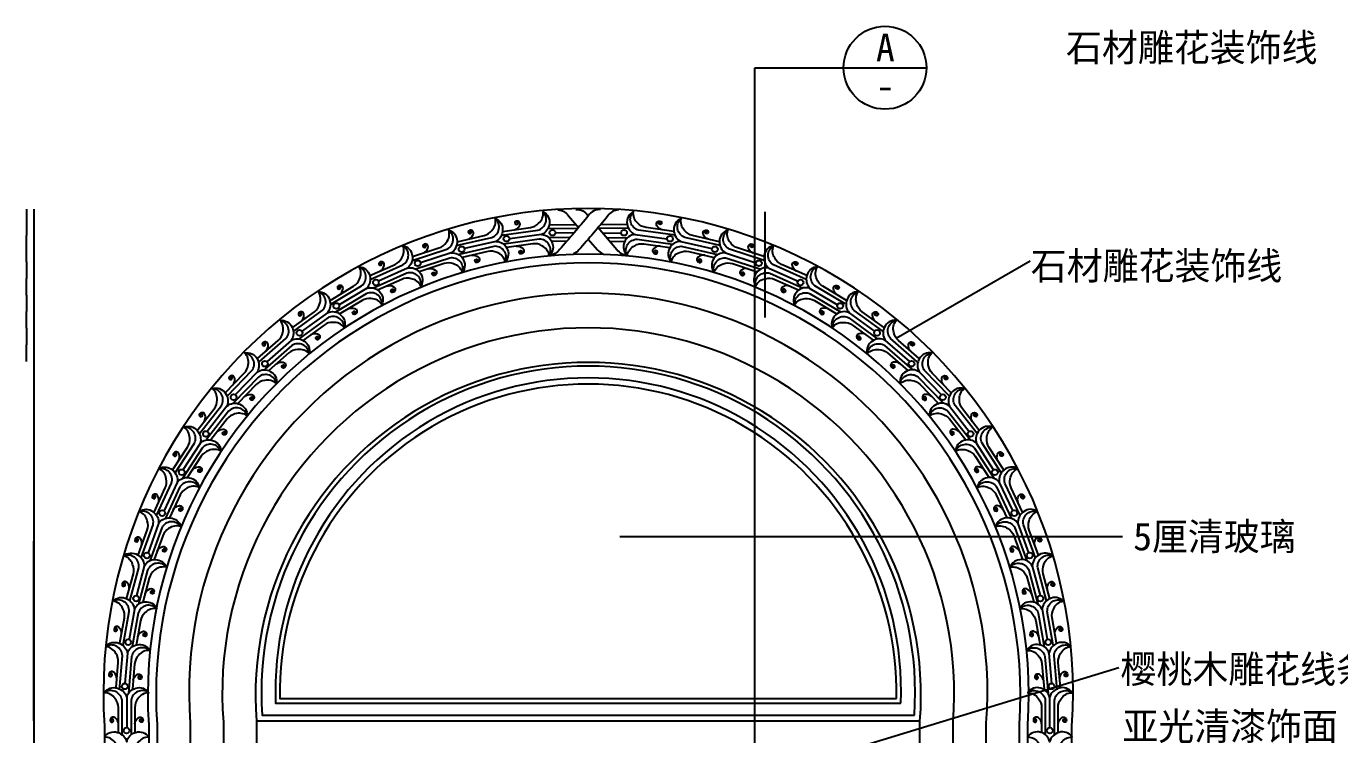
# Model space of a CAD drawing. Header units: metres. Extents: x 98 to 4434, y 156 to 5899.
# Drawn here: x 344 to 2721, y 4564 to 5845 of the extents above; entities that cross this region are included whole.
import ezdxf

# ---------------------------------------------------------------- set-up
doc = ezdxf.new("R2010")
doc.units = ezdxf.units.M
for name, color, linetype in [('3', 3, 'Continuous'), ('4', 4, 'Continuous'), ('7', 7, 'Continuous'), ('BH', 3, 'Continuous'), ('DIM', 3, 'Continuous'), ('TEXT', 3, 'Continuous')]:
    doc.layers.add(name, color=color, linetype=linetype)
doc.dimstyles.get("Standard").update_dxf_attribs({"dimtxt": 2.5, "dimasz": 2.5, "dimexe": 1.25, "dimexo": 0.625, "dimtad": 1, "dimcen": 2.5, "dimazin": 3, "dimtfac": 1, "dimtmove": 0, "dimatfit": 3})

# ---------------------------------------------------------------- blocks, each defined once
blk = doc.blocks.new('*D6')
for p, q in [((358.21, 5514.21), (358.21, 3876.86)), ((357.96, 3876.86), (357.71, 3876.86)), ((358.21, 2239.51), (358.21, 3876.86)), ((358.21, 3876.86), (358.21, 3876.86)), ((358.46, 3876.86), (358.71, 3876.86))]:
    blk.add_line(p, q)
at = {"layer": 'Defpoints'}
for p in [(358.21, 5514.21), (358.21, 3876.86), (358.21, 2239.51)]:
    blk.add_point(p, dxfattribs=at)
at = {"layer": 'DIM', "insert": (358.21, 3877.985), "char_height": 1, "attachment_point": 5}
blk.add_mtext('0', dxfattribs=at)
blk = doc.blocks.new('*D30')
for p, q in [((358.21, 5239.21), (358.21, 4914.21)), ((357.96, 4914.21), (357.71, 4914.21)), ((358.21, 4589.21), (358.21, 4914.21)), ((358.21, 4914.21), (358.21, 4914.21)), ((358.46, 4914.21), (358.71, 4914.21))]:
    blk.add_line(p, q)
at = {"layer": 'Defpoints'}
for p in [(358.21, 5239.21), (358.21, 4914.21), (358.21, 4589.21)]:
    blk.add_point(p, dxfattribs=at)
at = {"layer": 'DIM', "insert": (358.21, 4915.335), "char_height": 1, "attachment_point": 5}
blk.add_mtext('0', dxfattribs=at)
blk = doc.blocks.new('*D37')
for p, q in [((358.21, 4589.21), (358.21, 4514.21)), ((357.96, 4514.21), (357.71, 4514.21)), ((358.21, 4439.21), (358.21, 4514.21)), ((358.21, 4514.21), (358.21, 4514.21)), ((358.46, 4514.21), (358.71, 4514.21))]:
    blk.add_line(p, q)
at = {"layer": 'Defpoints'}
for p in [(358.21, 4589.21), (358.21, 4514.21), (358.21, 4439.21)]:
    blk.add_point(p, dxfattribs=at)
at = {"layer": 'DIM', "insert": (358.21, 4515.335), "char_height": 1, "attachment_point": 5}
blk.add_mtext('0', dxfattribs=at)
blk = doc.blocks.new('*D38')
for p, q in [((344.9, 5514.21), (344.9, 5466.71)), ((344.65, 5466.71), (344.4, 5466.71)), ((344.9, 5419.21), (344.9, 5466.71)), ((344.9, 5466.71), (344.9, 5466.71)), ((345.15, 5466.71), (345.4, 5466.71))]:
    blk.add_line(p, q)
at = {"layer": 'Defpoints'}
for p in [(344.9, 5514.21), (344.9, 5466.71), (344.9, 5419.21)]:
    blk.add_point(p, dxfattribs=at)
at = {"layer": 'DIM', "insert": (344.9, 5467.835), "char_height": 1, "attachment_point": 5}
blk.add_mtext('0', dxfattribs=at)
blk = doc.blocks.new('*D39')
for p, q in [((344.9, 5359.21), (344.9, 5329.21)), ((344.65, 5329.21), (344.4, 5329.21)), ((344.9, 5299.21), (344.9, 5329.21)), ((344.9, 5329.21), (344.9, 5329.21)), ((345.15, 5329.21), (345.4, 5329.21))]:
    blk.add_line(p, q)
at = {"layer": 'Defpoints'}
for p in [(344.9, 5359.21), (344.9, 5329.21), (344.9, 5299.21)]:
    blk.add_point(p, dxfattribs=at)
at = {"layer": 'DIM', "insert": (344.9, 5330.335), "char_height": 1, "attachment_point": 5}
blk.add_mtext('0', dxfattribs=at)
blk = doc.blocks.new('*D40')
for p, q in [((344.9, 5419.21), (344.9, 5389.21)), ((344.65, 5389.21), (344.4, 5389.21)), ((344.9, 5359.21), (344.9, 5389.21)), ((344.9, 5389.21), (344.9, 5389.21)), ((345.15, 5389.21), (345.4, 5389.21))]:
    blk.add_line(p, q)
at = {"layer": 'Defpoints'}
for p in [(344.9, 5419.21), (344.9, 5389.21), (344.9, 5359.21)]:
    blk.add_point(p, dxfattribs=at)
at = {"layer": 'DIM', "insert": (344.9, 5390.335), "char_height": 1, "attachment_point": 5}
blk.add_mtext('0', dxfattribs=at)
blk = doc.blocks.new('*D41')
for p, q in [((344.9, 5299.21), (344.9, 5269.21)), ((344.65, 5269.21), (344.4, 5269.21)), ((344.9, 5239.21), (344.9, 5269.21)), ((344.9, 5269.21), (344.9, 5269.21)), ((345.15, 5269.21), (345.4, 5269.21))]:
    blk.add_line(p, q)
at = {"layer": 'Defpoints'}
for p in [(344.9, 5299.21), (344.9, 5269.21), (344.9, 5239.21)]:
    blk.add_point(p, dxfattribs=at)
at = {"layer": 'DIM', "insert": (344.9, 5270.335), "char_height": 1, "attachment_point": 5}
blk.add_mtext('0', dxfattribs=at)

msp = doc.modelspace()

# ---------------------------------------------------------------- hatches: boundary and pattern name
at = {"layer": 'BH'}
h = msp.add_hatch(dxfattribs=at)
h.set_pattern_fill('AR-RROOF', scale=300)
h.paths.add_polyline_path([(803.38, 4629.21), (1662.42, 4629.21), (1662.42, 5110.88, 0.6)])
h.paths.add_polyline_path([(1662.42, 4629.21), (1918.94, 4629.21, 0.26), (1662.42, 5110.88)])

# ---------------------------------------------------------------- linework, layer by layer
at = {"layer": '3'}
for p, q in [((1276.53, 5468.58), (1219.19, 5460.53)), ((1335.14, 5471.4), (1301.7, 5470.81)), ((1387.18, 5471.4), (1420.63, 5470.81)), ((1445.8, 5468.58), (1503.14, 5460.53)), ((1193.74, 5456.08), (1137.32, 5443.06)), ((1528.58, 5456.08), (1585, 5443.06)), ((1113.01, 5435.23), (1057.94, 5417.33)), ((1609.32, 5435.23), (1664.39, 5417.33)), ((1034.34, 5407.96), (981.44, 5384.41)), ((1687.99, 5407.96), (1740.89, 5384.41)), ((960.06, 5371.07), (910.43, 5341.24)), ((1762.26, 5371.07), (1811.9, 5341.24)), ((889.32, 5327.2), (842.47, 5293.17)), ((1833.01, 5327.2), (1879.85, 5293.17)), ((823.76, 5277.12), (780.06, 5239.13)), ((1898.56, 5277.12), (1942.26, 5239.13)), ((762.52, 5220.12), (722.3, 5178.46)), ((1959.8, 5220.12), (2000.03, 5178.46)), ((707.51, 5158.18), (671.86, 5112.55)), ((2014.81, 5158.18), (2050.46, 5112.55)), ((658.83, 5090.72), (628.28, 5043.68)), ((2063.49, 5090.72), (2094.04, 5043.68)), ((617.5, 5020.13), (593.79, 4969.3)), ((2104.83, 5020.13), (2128.53, 4969.3)), ((583.88, 4945.64), (564.7, 4892.93)), ((2138.44, 4945.64), (2157.62, 4892.93)), ((557.72, 4868.55), (543.59, 4815.82)), ((2164.61, 4868.55), (2178.74, 4815.82)), ((540.12, 4790.28), (530.64, 4736.52)), ((2182.21, 4790.28), (2191.69, 4736.52)), ((527.61, 4711.2), (522.85, 4656.82)), ((2194.72, 4711.2), (2199.47, 4656.82)), ((526.4, 4631.22), (526.4, 4576.63)), ((2195.92, 4631.22), (2195.92, 4576.63))]:
    msp.add_line(p, q, dxfattribs=at)
for points in [[(1122.39, 5448.62), (1186.67, 5463.46, 0.57), (1193.12, 5497.48)], [(1123.79, 5455.68), (1172.67, 5466.97, 0.17), (1186.9, 5476.03, 0.25), (1193.12, 5497.48, -0.33), (1206.31, 5476.52, -0.27), (1193.74, 5456.08, -0.3), (1213.79, 5444.12, -0.33), (1211.13, 5419.49, 0.25), (1196.13, 5436.04, 0.17), (1179.37, 5437.95), (1133.29, 5427.31)], [(1204.17, 5467.28), (1270.13, 5476.55, 0.57), (1279.52, 5509.88)], [(1206.13, 5474.19), (1256.48, 5481.27, 0.17), (1271.45, 5489.05, 0.25), (1279.52, 5509.88, -0.33), (1290.83, 5487.84, -0.27), (1276.53, 5468.58, -0.3), (1295.45, 5454.92, -0.33), (1290.66, 5430.62, 0.25), (1277.16, 5448.41, 0.17), (1260.63, 5451.77), (1213.8, 5445.19)], [(1227.16, 5477.14, 0.22), (1236.87, 5484.48, 0.53), (1233.94, 5492.76, 0.2), (1229.47, 5492.13, 0.32), (1228.81, 5488.22, 0.46), (1233.69, 5487.88, 0.81), (1231.92, 5491.26, 1.21), (1232.16, 5490.42)], [(1516.2, 5474.19), (1465.84, 5481.27, -0.17), (1450.87, 5489.05, -0.25), (1442.81, 5509.88, 0.33), (1431.5, 5487.84, 0.27), (1445.8, 5468.58, 0.3), (1426.87, 5454.92, 0.33), (1431.67, 5430.62, -0.25), (1445.16, 5448.41, -0.17), (1461.7, 5451.77), (1508.53, 5445.19)], [(1518.15, 5467.28), (1452.2, 5476.55, -0.57), (1442.81, 5509.88)], [(1495.16, 5477.14, -0.22), (1485.45, 5484.48, -0.53), (1488.39, 5492.76, -0.2), (1492.86, 5492.13, -0.32), (1493.52, 5488.22, -0.46), (1488.63, 5487.88, -0.81), (1490.41, 5491.26, -1.21), (1490.17, 5490.42)], [(1598.54, 5455.68), (1549.66, 5466.97, -0.17), (1535.42, 5476.03, -0.25), (1529.2, 5497.48, 0.33), (1516.02, 5476.52, 0.27), (1528.58, 5456.08, 0.3), (1508.54, 5444.12, 0.33), (1511.2, 5419.49, -0.25), (1526.19, 5436.04, -0.17), (1542.96, 5437.95), (1589.04, 5427.31)], [(1599.93, 5448.62), (1535.66, 5463.46, -0.57), (1529.2, 5497.48)], [(1042.58, 5421.58), (1105.32, 5441.96, 0.57), (1108.78, 5476.41)], [(1043.35, 5428.73), (1091.06, 5444.24, 0.17), (1104.45, 5454.51, 0.25), (1108.78, 5476.41, -0.33), (1123.74, 5456.68, -0.27), (1113.01, 5435.23, -0.3), (1134.02, 5425.05, -0.33), (1133.51, 5400.29, 0.25), (1117.13, 5415.47, 0.17), (1100.27, 5415.91), (1055.29, 5401.3)], [(1143.82, 5460.31, 0.22), (1152.85, 5468.46, 0.53), (1149.21, 5476.45, 0.2), (1144.81, 5475.44, 0.32), (1144.49, 5471.48, 0.46), (1149.39, 5471.57, 0.81), (1147.32, 5474.79, 1.21), (1147.63, 5473.97)], [(1578.51, 5460.31, -0.22), (1569.48, 5468.46, -0.53), (1573.12, 5476.45, -0.2), (1577.52, 5475.44, -0.32), (1577.83, 5471.48, -0.46), (1572.94, 5471.57, -0.81), (1575, 5474.79, -1.21), (1574.69, 5473.97)], [(1678.97, 5428.73), (1631.26, 5444.24, -0.17), (1617.87, 5454.51, -0.25), (1613.54, 5476.41, 0.33), (1598.58, 5456.68, 0.27), (1609.32, 5435.23, 0.3), (1588.31, 5425.05, 0.33), (1588.81, 5400.29, -0.25), (1605.19, 5415.47, -0.17), (1622.06, 5415.91), (1667.04, 5401.3)], [(1679.74, 5421.58), (1617.01, 5441.96, -0.57), (1613.54, 5476.41)], [(965.74, 5394.22), (1011.57, 5414.62, 0.17), (1023.81, 5426.24, 0.25), (1025.83, 5448.48, -0.33), (1042.77, 5430.41, -0.27), (1034.34, 5407.96, -0.3), (1056.29, 5400.04, -0.33), (1058.38, 5375.36, 0.25), (1040.51, 5388.74, 0.17), (1023.69, 5387.42), (979.6, 5367.79)], [(966.67, 5387.44), (1025.99, 5413.85, 0.57), (1025.83, 5448.48)], [(1062.9, 5435.09, 0.22), (1071.19, 5444, 0.53), (1066.87, 5451.64, 0.2), (1062.57, 5450.24, 0.32), (1062.6, 5446.28, 0.46), (1067.47, 5446.79, 0.81), (1065.13, 5449.81, 1.21), (1065.51, 5449.03)], [(1211.13, 5419.49, 0.57), (1190.41, 5447.24), (1127.54, 5432.73)], [(1290.66, 5430.62, 0.57), (1272.44, 5460.07), (1208.55, 5451.09)], [(1231.31, 5447.65, -0.22), (1242.66, 5443.28, -0.53), (1242.13, 5434.51, -0.2), (1237.65, 5433.88, -0.32), (1235.94, 5437.46, -0.46), (1240.55, 5439.13, -0.81), (1239.77, 5435.39, -1.21), (1239.77, 5436.27)], [(1431.67, 5430.62, -0.57), (1449.88, 5460.07), (1513.78, 5451.09)], [(1491.02, 5447.65, 0.22), (1479.66, 5443.28, 0.53), (1480.2, 5434.51, 0.2), (1484.67, 5433.88, 0.32), (1486.38, 5437.46, 0.46), (1481.78, 5439.13, 0.81), (1482.56, 5435.39, 1.21), (1482.56, 5436.27)], [(1511.2, 5419.49, -0.57), (1531.91, 5447.24), (1594.78, 5432.73)], [(1659.42, 5435.09, -0.22), (1651.14, 5444, -0.53), (1655.46, 5451.64, -0.2), (1659.75, 5450.24, -0.32), (1659.73, 5446.28, -0.46), (1654.85, 5446.79, -0.81), (1657.19, 5449.81, -1.21), (1656.81, 5449.03)], [(1756.58, 5394.22), (1710.75, 5414.62, -0.17), (1698.51, 5426.24, -0.25), (1696.5, 5448.48, 0.33), (1679.55, 5430.41, 0.27), (1687.99, 5407.96, 0.3), (1666.03, 5400.04, 0.33), (1663.94, 5375.36, -0.25), (1681.82, 5388.74, -0.17), (1698.64, 5387.42), (1742.72, 5367.79)], [(1755.65, 5387.44), (1696.34, 5413.85, -0.57), (1696.5, 5448.48)], [(984.52, 5402.58, 0.22), (991.83, 5412.31, 0.53), (986.73, 5419.46, 0.2), (982.61, 5417.62, 0.32), (983.05, 5413.68, 0.46), (987.84, 5414.7, 0.81), (985.2, 5417.46, 1.21), (985.66, 5416.72)], [(1133.51, 5400.29, 0.57), (1110.46, 5426.13), (1049.09, 5406.19)], [(1150.51, 5431.29, -0.22), (1162.21, 5427.92, -0.53), (1162.44, 5419.14, -0.2), (1158.04, 5418.13, -0.32), (1156.02, 5421.54, -0.46), (1160.46, 5423.61, -0.81), (1160.01, 5419.81, -1.21), (1159.93, 5420.69)], [(1571.81, 5431.29, 0.22), (1560.12, 5427.92, 0.53), (1559.89, 5419.14, 0.2), (1564.29, 5418.13, 0.32), (1566.3, 5421.54, 0.46), (1561.86, 5423.61, 0.81), (1562.31, 5419.81, 1.21), (1562.39, 5420.69)], [(1588.81, 5400.29, -0.57), (1611.86, 5426.13), (1673.23, 5406.19)], [(1737.8, 5402.58, -0.22), (1730.49, 5412.31, -0.53), (1735.59, 5419.46, -0.2), (1739.72, 5417.62, -0.32), (1739.27, 5413.68, -0.46), (1734.48, 5414.7, -0.81), (1737.12, 5417.46, -1.21), (1736.66, 5416.72)], [(894.01, 5349.28), (936.66, 5374.91, 0.17), (947.39, 5387.93, 0.25), (946.68, 5410.25, -0.33), (965.7, 5394.38, -0.27), (960.06, 5371.07, -0.3), (982.82, 5365.88, -0.33), (987.9, 5341.64, 0.25), (968.53, 5352.75, 0.17), (951.99, 5349.38), (910.63, 5324.53)], [(896.45, 5343.08), (951.06, 5375.9, 0.57), (946.68, 5410.25)], [(1058.38, 5375.36, 0.57), (1032.76, 5398.65), (972.55, 5371.84)], [(1072.1, 5406.76, -0.22), (1084.05, 5404.43, -0.53), (1085.04, 5395.7, -0.2), (1080.75, 5394.31, -0.32), (1078.44, 5397.53, -0.46), (1082.68, 5399.98, -0.81), (1082.57, 5396.16, -1.21), (1082.41, 5397.02)], [(1650.22, 5406.76, 0.22), (1638.28, 5404.43, 0.53), (1637.28, 5395.7, 0.2), (1641.58, 5394.31, 0.32), (1643.89, 5397.53, 0.46), (1639.64, 5399.98, 0.81), (1639.76, 5396.16, 1.21), (1639.91, 5397.02)], [(1663.94, 5375.36, -0.57), (1689.57, 5398.65), (1749.77, 5371.84)], [(1828.32, 5349.28), (1785.67, 5374.91, -0.17), (1774.93, 5387.93, -0.25), (1775.65, 5410.25, 0.33), (1756.63, 5394.38, 0.27), (1762.26, 5371.07, 0.3), (1739.5, 5365.88, 0.33), (1734.42, 5341.64, -0.25), (1753.8, 5352.75, -0.17), (1770.33, 5349.38), (1811.69, 5324.53)], [(1825.88, 5343.08), (1771.27, 5375.9, -0.57), (1775.65, 5410.25)], [(911.27, 5359.66, 0.22), (917.35, 5370.2, 0.53), (911.41, 5376.68, 0.2), (907.54, 5374.35, 0.32), (908.46, 5370.49, 0.46), (913.09, 5372.09, 0.81), (910.13, 5374.51, 1.21), (910.68, 5373.83)], [(996.63, 5375.37, -0.22), (1008.76, 5374.3, -0.53), (1010.66, 5365.73, -0.2), (1006.53, 5363.89, -0.32), (1003.9, 5366.86, -0.46), (1007.86, 5369.73, -0.81), (1008.15, 5365.92, -1.21), (1007.9, 5366.76)], [(1725.69, 5375.37, 0.22), (1713.57, 5374.3, 0.53), (1711.67, 5365.73, 0.2), (1715.79, 5363.89, 0.32), (1718.43, 5366.86, 0.46), (1714.46, 5369.73, 0.81), (1714.18, 5365.92, 1.21), (1714.42, 5366.76)], [(1811.05, 5359.66, -0.22), (1804.98, 5370.2, -0.53), (1810.91, 5376.68, -0.2), (1814.78, 5374.35, -0.32), (1813.86, 5370.49, -0.46), (1809.23, 5372.09, -0.81), (1812.19, 5374.51, -1.21), (1811.64, 5373.83)], [(825.42, 5299.75), (865.67, 5328.99, 0.17), (875.22, 5342.89, 0.25), (872.57, 5365.07, -0.33), (892.9, 5350.92, -0.27), (889.32, 5327.2, -0.3), (912.44, 5324.02, -0.33), (919.62, 5300.32, 0.25), (899.35, 5309.69, 0.17), (883.17, 5304.9), (844.13, 5276.53)], [(828.38, 5293.78), (879.93, 5331.23, 0.57), (872.57, 5365.07)], [(987.9, 5341.64, 0.57), (959.63, 5361.63), (903.72, 5328.04)], [(1734.42, 5341.64, -0.57), (1762.7, 5361.63), (1818.61, 5328.04)], [(1896.91, 5299.75), (1856.66, 5328.99, -0.17), (1847.1, 5342.89, -0.25), (1849.75, 5365.07, 0.33), (1829.43, 5350.92, 0.27), (1833.01, 5327.2, 0.3), (1809.88, 5324.02, 0.33), (1802.71, 5300.32, -0.25), (1822.98, 5309.69, -0.17), (1839.16, 5304.9), (1878.2, 5276.53)], [(1893.94, 5293.78), (1842.4, 5331.23, -0.57), (1849.75, 5365.07)], [(841.71, 5311.58, 0.22), (846.84, 5322.62, 0.53), (840.36, 5328.55, 0.2), (836.71, 5325.9, 0.32), (837.96, 5322.14, 0.46), (842.44, 5324.13, 0.81), (839.28, 5326.28, 1.21), (839.89, 5325.65)], [(926.61, 5334.13, -0.22), (938.77, 5334.54, -0.53), (941.71, 5326.26, -0.2), (937.84, 5323.94, -0.32), (934.86, 5326.56, -0.46), (938.45, 5329.9, -0.81), (939.19, 5326.15, -1.21), (938.85, 5326.96)], [(1795.71, 5334.13, 0.22), (1783.55, 5334.54, 0.53), (1780.62, 5326.26, 0.2), (1784.49, 5323.94, 0.32), (1787.46, 5326.56, 0.46), (1783.88, 5329.9, 0.81), (1783.13, 5326.15, 1.21), (1783.48, 5326.96)], [(1880.62, 5311.58, -0.22), (1875.49, 5322.62, -0.53), (1881.96, 5328.55, -0.2), (1885.61, 5325.9, -0.32), (1884.36, 5322.14, -0.46), (1879.89, 5324.13, -0.81), (1883.05, 5326.28, -1.21), (1882.44, 5325.65)], [(762.5, 5244.2), (800.05, 5276.84, 0.17), (808.36, 5291.52, 0.25), (803.78, 5313.38, -0.33), (825.26, 5301.06, -0.27), (823.76, 5277.12, -0.3), (847.08, 5275.96, -0.33), (856.29, 5252.97, 0.25), (835.28, 5260.55, 0.17), (819.58, 5254.36), (783.16, 5222.7)], [(765.97, 5238.51), (814.06, 5280.31, 0.57), (803.78, 5313.38)], [(919.62, 5300.32, 0.57), (889.71, 5317.77), (836.94, 5279.43)], [(1802.71, 5300.32, -0.57), (1832.62, 5317.77), (1885.39, 5279.43)], [(1959.83, 5244.2), (1922.28, 5276.84, -0.17), (1913.97, 5291.52, -0.25), (1918.54, 5313.38, 0.33), (1897.06, 5301.06, 0.27), (1898.56, 5277.12, 0.3), (1875.25, 5275.96, 0.33), (1866.03, 5252.97, -0.25), (1887.04, 5260.55, -0.17), (1902.74, 5254.36), (1939.16, 5222.7)], [(1956.35, 5238.51), (1908.27, 5280.31, -0.57), (1918.54, 5313.38)], [(859.21, 5287.49, -0.22), (871.29, 5288.96, -0.53), (874.94, 5280.97, -0.2), (871.28, 5278.32, -0.32), (868.09, 5280.67, -0.46), (871.37, 5284.31, -0.81), (872.44, 5280.64, -1.21), (872.03, 5281.41)], [(1863.11, 5287.49, 0.22), (1851.03, 5288.96, 0.53), (1847.39, 5280.97, 0.2), (1851.04, 5278.32, 0.32), (1854.23, 5280.67, 0.46), (1850.95, 5284.31, 0.81), (1849.88, 5280.64, 1.21), (1850.3, 5281.41)], [(704.36, 5181.98), (738.92, 5217.77, 0.17), (745.92, 5233.12, 0.25), (739.46, 5254.5, -0.33), (761.93, 5244.09, -0.27), (762.52, 5220.12, -0.3), (785.85, 5221, -0.33), (797.03, 5198.9, 0.25), (775.44, 5204.61, 0.17), (760.34, 5197.08), (726.82, 5162.37)], [(708.32, 5176.62), (752.57, 5222.45, 0.57), (739.46, 5254.5)], [(777.7, 5257.41, 0.22), (781.85, 5268.85, 0.53), (774.88, 5274.19, 0.2), (771.47, 5271.23, 0.32), (773.05, 5267.59, 0.46), (777.33, 5269.97, 0.81), (774, 5271.84, 1.21), (774.66, 5271.26)], [(856.29, 5252.97, 0.57), (824.97, 5267.75), (775.75, 5224.96)], [(1866.03, 5252.97, -0.57), (1897.35, 5267.75), (1946.58, 5224.96)], [(2017.97, 5181.98), (1983.41, 5217.77, -0.17), (1976.41, 5233.12, -0.25), (1982.87, 5254.5, 0.33), (1960.39, 5244.09, 0.27), (1959.8, 5220.12, 0.3), (1936.48, 5221, 0.33), (1925.29, 5198.9, -0.25), (1946.88, 5204.61, -0.17), (1961.98, 5197.08), (1995.5, 5162.37)], [(1944.63, 5257.41, -0.22), (1940.48, 5268.85, -0.53), (1947.45, 5274.19, -0.2), (1950.85, 5271.23, -0.32), (1949.28, 5267.59, -0.46), (1945, 5269.97, -0.81), (1948.33, 5271.84, -1.21), (1947.67, 5271.26)], [(2014.01, 5176.62), (1969.75, 5222.45, -0.57), (1982.87, 5254.5)], [(1951.27, 4599.21, 1.07), (771.05, 4599.21), (1951.27, 4599.21)], [(797.23, 5234.93, -0.22), (809.14, 5237.45, -0.53), (813.47, 5229.8, -0.2), (810.06, 5226.84, -0.32), (806.67, 5228.91, -0.46), (809.62, 5232.82, -0.81), (811.01, 5229.26, -1.21), (810.53, 5229.99)], [(1925.09, 5234.93, 0.22), (1913.18, 5237.45, 0.53), (1908.86, 5229.8, 0.2), (1912.27, 5226.84, 0.32), (1915.65, 5228.91, 0.46), (1912.7, 5232.82, 0.81), (1911.32, 5229.26, 1.21), (1911.79, 5229.99)], [(718.35, 5196.47, 0.22), (721.49, 5208.22, 0.53), (714.08, 5212.94, 0.2), (710.94, 5209.69, 0.32), (712.83, 5206.21, 0.46), (716.89, 5208.95, 0.81), (713.41, 5210.52, 1.21), (714.11, 5210)], [(797.03, 5198.9, 0.57), (764.55, 5210.89), (719.23, 5163.97)], [(1926.72, 4621.21, 1.04), (795.61, 4621.21), (1926.72, 4621.21)], [(1925.29, 5198.9, -0.57), (1957.78, 5210.89), (2003.09, 5163.97)], [(2003.98, 5196.47, -0.22), (2000.84, 5208.22, -0.53), (2008.25, 5212.94, -0.2), (2011.38, 5209.69, -0.32), (2009.5, 5206.21, -0.46), (2005.44, 5208.95, -0.81), (2008.92, 5210.52, -1.21), (2008.21, 5210)], [(653.66, 5114.17), (684.29, 5153.38, 0.17), (689.64, 5169.38, 0.25), (680.98, 5189.96, -0.33), (704.42, 5181.97, -0.27), (707.51, 5158.18, -0.3), (730.62, 5161.5, -0.33), (744.05, 5140.69, 0.25), (721.98, 5144.11, 0.17), (707.75, 5135.04), (678.04, 5097.02)], [(658.15, 5109.26), (697.38, 5159.46, 0.57), (680.98, 5189.96)], [(1918.94, 4629.21, 1.02), (803.38, 4629.21), (1918.94, 4629.21)], [(2068.67, 5114.17), (2038.04, 5153.38, -0.17), (2032.68, 5169.38, -0.25), (2041.35, 5189.96, 0.33), (2017.91, 5181.97, 0.27), (2014.81, 5158.18, 0.3), (1991.71, 5161.5, 0.33), (1978.28, 5140.69, -0.25), (2000.34, 5144.11, -0.17), (2014.57, 5135.04), (2044.28, 5097.02)], [(2064.18, 5109.26), (2024.95, 5159.46, -0.57), (2041.35, 5189.96)], [(739.77, 5175.78, -0.22), (751.41, 5179.32, -0.53), (756.39, 5172.09, -0.2), (753.25, 5168.84, -0.32), (749.7, 5170.6, -0.46), (752.3, 5174.75, -0.81), (753.99, 5171.33, -1.21), (753.45, 5172.02)], [(1982.55, 5175.78, 0.22), (1970.91, 5179.32, 0.53), (1965.94, 5172.09, 0.2), (1969.07, 5168.84, 0.32), (1972.63, 5170.6, 0.46), (1970.03, 5174.75, 0.81), (1968.34, 5171.33, 1.21), (1968.88, 5172.02)], [(666.05, 5130.04, 0.22), (667.94, 5142.07, 0.53), (660.08, 5145.98, 0.2), (657.3, 5142.43, 0.32), (659.55, 5139.16, 0.46), (663.3, 5142.31, 0.81), (659.67, 5143.5, 1.21), (660.43, 5143.06)], [(744.05, 5140.69, 0.57), (710.49, 5149.22), (670.33, 5097.82)], [(1978.28, 5140.69, -0.57), (2011.84, 5149.22), (2051.99, 5097.82)], [(2056.27, 5130.04, -0.22), (2054.38, 5142.07, -0.53), (2062.24, 5145.98, -0.2), (2065.02, 5142.43, -0.32), (2062.78, 5139.16, -0.46), (2059.03, 5142.31, -0.81), (2062.66, 5143.5, -1.21), (2061.9, 5143.06)], [(609.81, 5043.42), (636.11, 5083.92, 0.17), (640.05, 5100.32, 0.25), (629.63, 5120.07, -0.33), (653.68, 5114.15, -0.27), (658.83, 5090.72, -0.3), (681.56, 5096.04, -0.33), (696.76, 5076.48, 0.25), (674.47, 5077.97, 0.17), (661.09, 5067.7), (636.29, 5029.5)], [(613.92, 5037.68), (648.62, 5091.12, 0.57), (629.63, 5120.07)], [(689.52, 5111.71, -0.22), (700.73, 5116.45, -0.53), (706.43, 5109.77, -0.2), (703.65, 5106.22, -0.32), (699.94, 5107.6, -0.46), (702.09, 5112, -0.81), (704.13, 5108.77, -1.21), (703.52, 5109.4)], [(2032.8, 5111.71, 0.22), (2021.6, 5116.45, 0.53), (2015.89, 5109.77, 0.2), (2018.67, 5106.22, 0.32), (2022.39, 5107.6, 0.46), (2020.24, 5112, 0.81), (2018.2, 5108.77, 1.21), (2018.81, 5109.4)], [(2112.51, 5043.42), (2086.21, 5083.92, -0.17), (2082.27, 5100.32, -0.25), (2092.7, 5120.07, 0.33), (2068.65, 5114.15, 0.27), (2063.49, 5090.72, 0.3), (2040.76, 5096.04, 0.33), (2025.57, 5076.48, -0.25), (2047.85, 5077.97, -0.17), (2061.24, 5067.7), (2086.04, 5029.5)], [(2108.4, 5037.68), (2073.7, 5091.12, -0.57), (2092.7, 5120.07)], [(696.76, 5076.48, 0.57), (662.58, 5082.05), (627.05, 5027.35)], [(2025.57, 5076.48, -0.57), (2059.75, 5082.05), (2095.27, 5027.35)], [(619.98, 5059.08, 0.22), (620.82, 5071.22, 0.53), (612.65, 5074.44, 0.2), (610.19, 5070.65, 0.32), (612.71, 5067.59, 0.46), (616.17, 5071.05, 0.81), (612.45, 5071.93, 1.21), (613.24, 5071.56)], [(2102.34, 5059.08, -0.22), (2101.51, 5071.22, -0.53), (2109.68, 5074.44, -0.2), (2112.14, 5070.65, -0.32), (2109.62, 5067.59, -0.46), (2106.16, 5071.05, -0.81), (2109.88, 5071.93, -1.21), (2109.08, 5071.56)], [(575.54, 4966.47), (595.94, 5010.23, 0.17), (597.56, 5027.02, 0.25), (584.49, 5045.13, -0.33), (609.13, 5042.61, -0.27), (617.5, 5020.13, -0.3), (639.27, 5028.56, -0.33), (657.03, 5011.3, 0.25), (634.76, 5009.68, 0.17), (622.93, 4997.64), (603.69, 4956.37)], [(580.4, 4961.36), (607.33, 5019.1, 0.57), (584.49, 5045.13)], [(644.96, 5042.86, -0.22), (655.71, 5048.56, -0.53), (661.97, 5042.41, -0.2), (659.52, 5038.62, -0.32), (655.69, 5039.67, -0.46), (657.45, 5044.24, -0.81), (659.76, 5041.2, -1.21), (659.1, 5041.78)], [(2077.37, 5042.86, 0.22), (2066.61, 5048.56, 0.53), (2060.35, 5042.41, 0.2), (2062.81, 5038.62, 0.32), (2066.63, 5039.67, 0.46), (2064.87, 5044.24, 0.81), (2062.56, 5041.2, 1.21), (2063.22, 5041.78)], [(2146.79, 4966.47), (2126.38, 5010.23, -0.17), (2124.76, 5027.02, -0.25), (2137.83, 5045.13, 0.33), (2113.19, 5042.61, 0.27), (2104.83, 5020.13, 0.3), (2083.06, 5028.56, 0.33), (2065.29, 5011.3, -0.25), (2087.57, 5009.68, -0.17), (2099.39, 4997.64), (2118.64, 4956.37)], [(2141.92, 4961.36), (2115, 5019.1, -0.57), (2137.83, 5045.13)], [(657.03, 5011.3, 0.57), (622.41, 5012.07), (595.55, 4954.45)], [(2065.29, 5011.3, -0.57), (2099.91, 5012.07), (2126.78, 4954.45)], [(583.43, 4983.39, 0.22), (582.57, 4995.53, 0.53), (574.03, 4997.58, 0.2), (572.12, 4993.49, 0.32), (575.04, 4990.8, 0.46), (577.98, 4994.72, 0.81), (574.18, 4995.07, 1.21), (575.02, 4994.81)], [(2138.9, 4983.39, -0.22), (2139.76, 4995.53, -0.53), (2148.3, 4997.58, -0.2), (2150.21, 4993.49, -0.32), (2147.29, 4990.8, -0.46), (2144.34, 4994.72, -0.81), (2148.15, 4995.07, -1.21), (2147.31, 4994.81)], [(546.76, 4888.52), (563.28, 4933.89, 0.17), (563.43, 4950.77, 0.25), (548.83, 4967.66, -0.33), (573.59, 4967.3, -0.27), (583.88, 4945.64, -0.3), (604.84, 4955.93, -0.33), (624.04, 4940.29, 0.25), (601.99, 4936.73, 0.17), (591.26, 4923.71), (575.69, 4880.91)], [(552.06, 4883.85), (573.85, 4943.72, 0.57), (548.83, 4967.66)], [(610.42, 4970.8, -0.22), (620.27, 4977.94, -0.53), (627.33, 4972.72, -0.2), (625.42, 4968.63, -0.32), (621.49, 4969.14, -0.46), (622.6, 4973.91, -0.81), (625.31, 4971.22, -1.21), (624.58, 4971.7)], [(2111.91, 4970.8, 0.22), (2102.05, 4977.94, 0.53), (2094.99, 4972.72, 0.2), (2096.9, 4968.63, 0.32), (2100.83, 4969.14, 0.46), (2099.73, 4973.91, 0.81), (2097.01, 4971.22, 1.21), (2097.75, 4971.7)], [(2175.56, 4888.52), (2159.05, 4933.89, -0.17), (2158.9, 4950.77, -0.25), (2173.5, 4967.66, 0.33), (2148.73, 4967.3, 0.27), (2138.44, 4945.64, 0.3), (2117.49, 4955.93, 0.33), (2098.29, 4940.29, -0.25), (2120.33, 4936.73, -0.17), (2131.06, 4923.71), (2146.64, 4880.91)], [(2170.27, 4883.85), (2148.48, 4943.72, -0.57), (2173.5, 4967.66)], [(624.04, 4940.29, 0.57), (589.49, 4938.03), (567.74, 4878.29)], [(2098.29, 4940.29, -0.57), (2132.84, 4938.03), (2154.58, 4878.29)], [(553.15, 4906.07, 0.22), (551.23, 4918.08, 0.53), (542.55, 4919.38, 0.2), (541, 4915.14, 0.32), (544.14, 4912.72, 0.46), (546.74, 4916.88, 0.81), (542.92, 4916.89, 1.21), (543.77, 4916.71)], [(2169.18, 4906.07, -0.22), (2171.09, 4918.08, -0.53), (2179.78, 4919.38, -0.2), (2181.32, 4915.14, -0.32), (2178.18, 4912.72, -0.46), (2175.59, 4916.88, -0.81), (2179.41, 4916.89, -1.21), (2178.55, 4916.71)], [(581.13, 4895.88, -0.22), (590.33, 4903.85, -0.53), (597.82, 4899.26, -0.2), (596.27, 4895.02, -0.32), (592.31, 4895.19, -0.46), (592.99, 4900.04, -0.81), (595.93, 4897.6, -1.21), (595.16, 4898.01)], [(2141.19, 4895.88, 0.22), (2132, 4903.85, 0.53), (2124.51, 4899.26, 0.2), (2126.05, 4895.02, 0.32), (2130.02, 4895.19, 0.46), (2129.33, 4900.04, 0.81), (2126.39, 4897.6, 1.21), (2127.17, 4898.01)], [(525.99, 4809.42), (538.21, 4855.06, 0.17), (536.89, 4871.88, 0.25), (520.88, 4887.44, -0.33), (545.58, 4889.24, -0.27), (557.72, 4868.55, -0.3), (577.69, 4880.63, -0.33), (598.19, 4866.73, 0.25), (576.53, 4861.26, 0.17), (566.98, 4847.35), (555.19, 4803.36)], [(531.86, 4805.96), (547.89, 4865.77, 0.57), (520.88, 4887.44)], [(598.19, 4866.73, 0.57), (563.96, 4861.47), (547.51, 4800.06)], [(2196.34, 4809.42), (2184.11, 4855.06, -0.17), (2185.43, 4871.88, -0.25), (2201.45, 4887.44, 0.33), (2176.75, 4889.24, 0.27), (2164.61, 4868.55, 0.3), (2144.63, 4880.63, 0.33), (2124.14, 4866.73, -0.25), (2145.79, 4861.26, -0.17), (2155.35, 4847.35), (2167.13, 4803.36)], [(2124.14, 4866.73, -0.57), (2158.36, 4861.47), (2174.82, 4800.06)], [(2190.47, 4805.96), (2174.44, 4865.77, -0.57), (2201.45, 4887.44)], [(530.55, 4826.45, 0.22), (527.59, 4838.26, 0.53), (518.83, 4838.79, 0.2), (517.66, 4834.43, 0.32), (521, 4832.3, 0.46), (523.22, 4836.66, 0.81), (519.41, 4836.35, 1.21), (520.28, 4836.24)], [(559.32, 4818.75, -0.22), (567.78, 4827.49, -0.53), (575.64, 4823.57, -0.2), (574.47, 4819.21, -0.32), (570.51, 4819.03, -0.46), (570.77, 4823.92, -0.81), (573.91, 4821.75, -1.21), (573.1, 4822.09)], [(2163.01, 4818.75, 0.22), (2154.55, 4827.49, 0.53), (2146.69, 4823.57, 0.2), (2147.86, 4819.21, 0.32), (2151.82, 4819.03, 0.46), (2151.56, 4823.92, 0.81), (2148.42, 4821.75, 1.21), (2149.22, 4822.09)], [(2191.78, 4826.45, -0.22), (2194.73, 4838.26, -0.53), (2203.5, 4838.79, -0.2), (2204.67, 4834.43, -0.32), (2201.33, 4832.3, -0.46), (2199.11, 4836.66, -0.81), (2202.91, 4836.35, -1.21), (2202.04, 4836.24)], [(513.95, 4730.23), (521.87, 4775.14, 0.17), (519.08, 4791.78, 0.25), (501.77, 4805.89, -0.33), (526.22, 4809.83, -0.27), (540.12, 4790.28, -0.3), (558.97, 4804.06, -0.33), (580.59, 4791.99, 0.25), (559.5, 4784.65, 0.17), (551.19, 4769.97), (543.29, 4725.12)], [(519.81, 4725.67), (530.57, 4786.65, 0.57), (501.77, 4805.89)], [(2208.38, 4730.23), (2200.46, 4775.14, -0.17), (2203.24, 4791.78, -0.25), (2220.55, 4805.89, 0.33), (2196.1, 4809.83, 0.27), (2182.21, 4790.28, 0.3), (2163.36, 4804.06, 0.33), (2141.73, 4791.99, -0.25), (2162.83, 4784.65, -0.17), (2171.13, 4769.97), (2179.04, 4725.12)], [(2202.51, 4725.67), (2191.76, 4786.65, -0.57), (2220.55, 4805.89)], [(580.59, 4791.99, 0.57), (546.96, 4783.77), (536.28, 4723.24)], [(2141.73, 4791.99, -0.57), (2175.37, 4783.77), (2186.04, 4723.24)], [(516.72, 4745.97, 0.22), (512.75, 4757.48, 0.53), (503.97, 4757.25, 0.2), (503.18, 4752.8, 0.32), (506.7, 4750.96, 0.46), (508.53, 4755.51, 0.81), (504.77, 4754.86, 1.21), (505.64, 4754.83)], [(2205.6, 4745.97, -0.22), (2209.58, 4757.48, -0.53), (2218.36, 4757.25, -0.2), (2219.14, 4752.8, -0.32), (2215.63, 4750.96, -0.46), (2213.79, 4755.51, -0.81), (2217.56, 4754.86, -1.21), (2216.68, 4754.83)], [(506.77, 4649.1), (510.74, 4694.53, 0.17), (506.52, 4710.86, 0.25), (488.05, 4723.41, -0.33), (512.06, 4729.47, -0.27), (527.61, 4711.2, -0.3), (545.18, 4726.57, -0.33), (567.78, 4716.43, 0.25), (547.41, 4707.29, 0.17), (540.41, 4691.93), (536.44, 4646.56)], [(546.05, 4740.8, -0.22), (553.72, 4750.25, -0.53), (561.89, 4747.03, -0.2), (561.11, 4742.59, -0.32), (557.18, 4742.06, -0.46), (557.01, 4746.96, -0.81), (560.33, 4745.06, -1.21), (559.49, 4745.33)], [(2215.56, 4649.1), (2211.58, 4694.53, -0.17), (2215.8, 4710.86, -0.25), (2234.28, 4723.41, 0.33), (2210.27, 4729.47, 0.27), (2194.72, 4711.2, 0.3), (2177.14, 4726.57, 0.33), (2154.55, 4716.43, -0.25), (2174.92, 4707.29, -0.17), (2181.91, 4691.93), (2185.88, 4646.56)], [(2176.27, 4740.8, 0.22), (2168.6, 4750.25, 0.53), (2160.43, 4747.03, 0.2), (2161.22, 4742.59, 0.32), (2165.15, 4742.06, 0.46), (2165.32, 4746.96, 0.81), (2162, 4745.06, 1.21), (2162.83, 4745.33)], [(513.01, 4645.07), (518.41, 4706.76, 0.57), (488.05, 4723.41)], [(567.78, 4716.43, 0.57), (534.99, 4705.31), (529.14, 4638.45)], [(2154.55, 4716.43, -0.57), (2187.34, 4705.31), (2193.19, 4638.45)], [(2209.31, 4645.07), (2203.92, 4706.76, -0.57), (2234.28, 4723.41)], [(508.16, 4665.03, 0.22), (503.2, 4676.14, 0.53), (494.47, 4675.14, 0.2), (494.08, 4670.64, 0.32), (497.74, 4669.12, 0.46), (499.17, 4673.81, 0.81), (495.48, 4672.84, 1.21), (496.35, 4672.88)], [(537.83, 4662.43, -0.22), (544.65, 4672.51, -0.53), (553.07, 4670.02, -0.2), (552.67, 4665.52, -0.32), (548.8, 4664.65, -0.46), (548.21, 4669.52, -0.81), (551.68, 4667.92, -1.21), (550.83, 4668.11)], [(2184.5, 4662.43, 0.22), (2177.68, 4672.51, 0.53), (2169.26, 4670.02, 0.2), (2169.65, 4665.52, 0.32), (2173.52, 4664.65, 0.46), (2174.12, 4669.52, 0.81), (2170.65, 4667.92, 1.21), (2171.5, 4668.11)], [(2214.16, 4665.03, -0.22), (2219.13, 4676.14, -0.53), (2227.85, 4675.14, -0.2), (2228.24, 4670.64, -0.32), (2224.58, 4669.12, -0.46), (2223.15, 4673.81, -0.81), (2226.85, 4672.84, -1.21), (2225.97, 4672.88)], [(511.05, 4567.53), (511.05, 4613.13, 0.17), (505.42, 4629.04, 0.25), (485.92, 4639.93, -0.33), (509.32, 4648.06, -0.27), (526.4, 4631.22, -0.3), (542.57, 4648.06, -0.33), (565.96, 4639.93, 0.25), (546.46, 4629.04, 0.17), (540.83, 4613.13), (540.83, 4567.59)], [(517.62, 4564.06), (517.62, 4625.99, 0.57), (485.92, 4639.93)], [(565.96, 4639.93, 0.57), (534.26, 4625.99), (534.26, 4564.18)], [(2211.27, 4567.53), (2211.27, 4613.13, -0.17), (2216.9, 4629.04, -0.25), (2236.4, 4639.93, 0.33), (2213.01, 4648.06, 0.27), (2195.92, 4631.22, 0.3), (2179.76, 4648.06, 0.33), (2156.36, 4639.93, -0.25), (2175.86, 4629.04, -0.17), (2181.49, 4613.13), (2181.49, 4567.59)], [(2156.36, 4639.93, -0.57), (2188.06, 4625.99), (2188.06, 4564.18)], [(2204.7, 4564.06), (2204.7, 4625.99, -0.57), (2236.4, 4639.93)], [(511.05, 4583.52, 0.22), (505.14, 4594.16, 0.53), (496.54, 4592.41, 0.2), (496.54, 4587.89, 0.32), (500.32, 4586.69, 0.46), (501.33, 4591.49, 0.81), (497.73, 4590.2, 1.21), (498.6, 4590.32)], [(540.83, 4583.52, -0.22), (546.75, 4594.16, -0.53), (555.35, 4592.41, -0.2), (555.35, 4587.89, -0.32), (551.57, 4586.69, -0.46), (550.56, 4591.49, -0.81), (554.15, 4590.2, -1.21), (553.29, 4590.32)], [(2181.49, 4583.52, 0.22), (2175.58, 4594.16, 0.53), (2166.97, 4592.41, 0.2), (2166.97, 4587.89, 0.32), (2170.75, 4586.69, 0.46), (2171.77, 4591.49, 0.81), (2168.17, 4590.2, 1.21), (2169.04, 4590.32)], [(2211.27, 4583.52, -0.22), (2217.19, 4594.16, -0.53), (2225.79, 4592.41, -0.2), (2225.79, 4587.89, -0.32), (2222.01, 4586.69, -0.46), (2221, 4591.49, -0.81), (2224.59, 4590.2, -1.21), (2223.72, 4590.32)], [(511.05, 4487.53), (511.05, 4533.13, 0.17), (505.42, 4549.04, 0.25), (485.92, 4559.93, -0.33), (509.32, 4568.06, -0.27), (526.4, 4551.22, -0.3), (542.57, 4568.06, -0.33), (565.96, 4559.93, 0.25), (546.46, 4549.04, 0.17), (540.83, 4533.13), (540.83, 4487.59)], [(2211.27, 4487.53), (2211.27, 4533.13, -0.17), (2216.9, 4549.04, -0.25), (2236.4, 4559.93, 0.33), (2213.01, 4568.06, 0.27), (2195.92, 4551.22, 0.3), (2179.76, 4568.06, 0.33), (2156.36, 4559.93, -0.25), (2175.86, 4549.04, -0.17), (2181.49, 4533.13), (2181.49, 4487.59)]]:
    msp.add_lwpolyline(points, format="xyb", dxfattribs=at)
for points in [[(1287.62, 5479.35), (1342.74, 5480.31)], [(1290.4, 5485.97), (1338.61, 5486.81)], [(1434.71, 5479.35), (1379.59, 5480.31)], [(1431.93, 5485.97), (1383.72, 5486.81)], [(1328.29, 5463.41), (1289.98, 5462.74)], [(1322.53, 5456.74), (1294.48, 5456.25)], [(1394.04, 5463.41), (1432.34, 5462.74)], [(1399.8, 5456.74), (1427.85, 5456.25)]]:
    msp.add_lwpolyline(points, dxfattribs=at)
for centre in [(1213.3, 5461.07), (1296.44, 5471.84), (1425.88, 5471.84), (1509.03, 5461.07), (1132.05, 5441.9), (1590.27, 5441.9), (1052.58, 5416.58), (1669.75, 5416.58), (977.12, 5381.85), (1745.21, 5381.85), (905.37, 5339.43), (1816.96, 5339.43), (838.69, 5290.7), (1883.64, 5290.7), (776.21, 5234.94), (1946.12, 5234.94), (719.57, 5174.36), (2002.75, 5174.36), (669.44, 5107.89), (2052.89, 5107.89), (625.61, 5038.61), (2096.72, 5038.61), (590.35, 4964.75), (2131.97, 4964.75), (562.5, 4888.16), (2159.83, 4888.16), (543.17, 4810.23), (2179.15, 4810.23), (528.91, 4731.34), (2193.41, 4731.34), (522.86, 4651.39), (2199.46, 4651.39), (525.94, 4571.39), (2196.38, 4571.39)]:
    msp.add_circle(centre, 5.26, dxfattribs=at)
at = {"layer": '4'}
msp.add_line((760.96, 4589.21), (1961.36, 4589.21), dxfattribs=at)
for points in [[(2236.36, 2579.21), (2236.36, 4579.28, 1.07), (485.96, 4579.28), (485.96, 2579.21)], [(2141.36, 2579.21), (2141.36, 4582.51, 1.07), (580.96, 4582.51), (580.96, 2579.21)], [(2081.36, 2579.21), (2081.36, 4584.65, 1.08), (640.96, 4584.65), (640.96, 2579.21)], [(2021.36, 2579.21), (2021.36, 4586.88, 1.08), (700.96, 4586.88), (700.96, 2579.21)], [(1961.36, 2239.51), (1961.36, 4589.21, 1.08), (760.96, 4589.21), (760.96, 2239.51)]]:
    msp.add_lwpolyline(points, format="xyb", dxfattribs=at)
at = {"layer": '7'}
msp.add_lwpolyline([(2156.36, 2579.21), (2156.36, 4581.99, 1.07), (565.96, 4581.99), (565.96, 2579.21)], format="xyb", dxfattribs=at)
at = {"layer": 'BH'}
for points in [[(1383.61, 5513.81, 0.27), (1361.76, 5502.92, -0.01), (1309.2, 5441.45, -0.2), (1290.66, 5430.62)], [(1306.4, 5513.23, -0.24), (1325.6, 5502.31), (1343.42, 5481.12)], [(1415.92, 5513.23, 0.24), (1396.72, 5502.31, -0.01), (1344.16, 5440.84, -0.12), (1334.32, 5433.76)], [(1338.72, 5513.81, -0.27), (1360.56, 5502.92), (1361.16, 5502.2)], [(1378.9, 5481.12), (1413.13, 5441.45, 0.2), (1431.67, 5430.62)], [(1361.16, 5460.38), (1378.17, 5440.84, 0.12), (1388.01, 5433.76)]]:
    msp.add_lwpolyline(points, format="xyb", dxfattribs=at)
at = {"layer": 'DIM'}
for p, q in [((1662.42, 2207.56), (1662.42, 5770.28)), ((1662.42, 5770.28), (1973.06, 5770.28)), ((1680.39, 5509.46), (1680.39, 5318.34))]:
    msp.add_line(p, q, dxfattribs=at)
msp.add_circle((1898.06, 5770.28), 75, dxfattribs=at)

# ---------------------------------------------------------------- texts
for s, p in [('A', (1881.7, 5781.83)), ('-', (1881.75, 5712.67))]:
    msp.add_text(s, height=50, dxfattribs=at).set_placement(p)
at = {"layer": 'TEXT'}
for s, p in [('石材雕花装饰线', (2225.63, 5781.73)), ('石材雕花装饰线', (2161.83, 5386.97)), ('5厘清玻璃', (2347.05, 4897.41)), ('樱桃木雕花线条', (2324.17, 4657.45)), ('亚光清漆饰面', (2327.55, 4554.12))]:
    msp.add_text(s, height=50, dxfattribs=at).set_placement(p)

# ---------------------------------------------------------------- dimensions: what is measured, and where the dimension line sits
at = {"layer": 'DIM'}
for base, p1, p2, picture, middle in [((344.9, 5466.71), (344.9, 5419.21), (344.9, 5514.21), '*D38', (344.9, 5467.835)), ((358.21, 3876.86), (358.21, 5514.21), (358.21, 2239.51), '*D6', (358.21, 3877.985)), ((344.9, 5389.21), (344.9, 5359.21), (344.9, 5419.21), '*D40', (344.9, 5390.335)), ((344.9, 5329.21), (344.9, 5299.21), (344.9, 5359.21), '*D39', (344.9, 5330.335)), ((344.9, 5269.21), (344.9, 5239.21), (344.9, 5299.21), '*D41', (344.9, 5270.335)), ((358.21, 4914.21), (358.21, 4589.21), (358.21, 5239.21), '*D30', (358.21, 4915.335)), ((358.21, 4514.21), (358.21, 4439.21), (358.21, 4589.21), '*D37', (358.21, 4515.335))]:
    dim = msp.add_linear_dim(base=base, p1=p1, p2=p2, dimstyle='Standard', dxfattribs=at)
    dim.commit()
    dim.dimension.update_dxf_attribs({"geometry": picture, "text_midpoint": middle})

# ---------------------------------------------------------------- leaders
for points in [[(1918.14, 5281.35), (2160.71, 5421.25)], [(1418.25, 4922.53), (2327.6, 4922.53)], [(1700.88, 4496.42), (2321.26, 4685.27)]]:
    msp.add_leader(points, dimstyle='Standard', dxfattribs=at)

doc.saveas('drawing.dxf')
